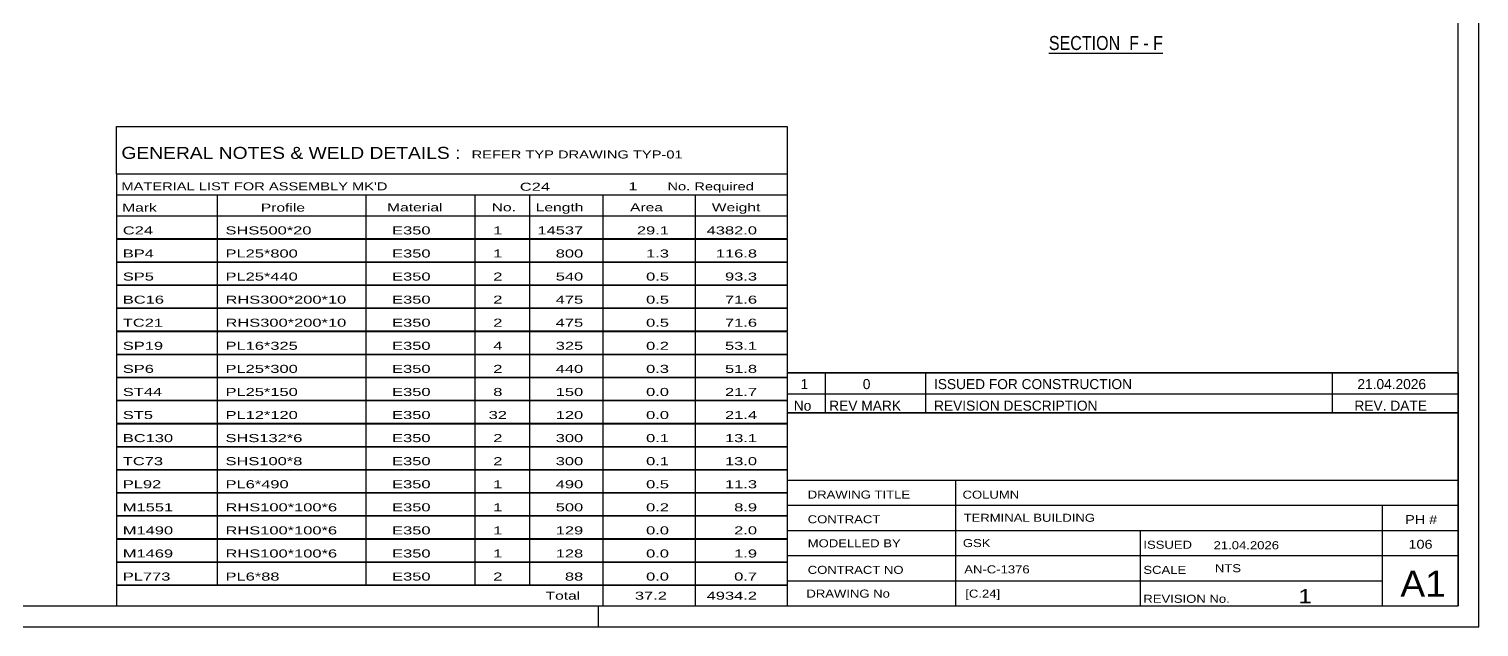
# Model space of a CAD drawing. Header units: millimetres. Extents: x -147 to 447, y -184 to 236.
# Drawn here: x 101.5 to 447.4, y -183.9 to -41.3 of the extents above; entities that cross this region are included whole.
import ezdxf

# ---------------------------------------------------------------- set-up
doc = ezdxf.new("R2010")
doc.units = ezdxf.units.MM
doc.styles.add('Arial Narrow', font='ARIALN.TTF', dxfattribs={"height": 0.2})

# ---------------------------------------------------------------- blocks, each defined once
blk = doc.blocks.new('Unknown-284876408-1134')
at = {"color": 5, "linetype": 'Continuous'}
for p, q in [((447.38, -183.85), (447.38, 236.15)), ((442.38, -178.85), (442.38, 231.15)), ((-141.62, -178.85), (442.38, -178.85)), ((237.38, -183.85), (237.38, -178.85)), ((-146.62, -183.85), (447.38, -183.85))]:
    blk.add_line(p, q, dxfattribs=at)
blk = doc.blocks.new('Unknown-284876408-15 - 8222')
at = {"color": 6, "linetype": 'Continuous'}
blk.add_line((344.78, -47.09), (372, -47.09), dxfattribs=at)
at = {"color": 0, "linetype": 'Continuous'}
blk.add_wipeout([(362.89, -46.34), (362.89, -42.84), (344.78, -42.84), (344.78, -46.34)], dxfattribs=at)
at = {"color": 7, "linetype": 'Continuous', "style": 'Arial Narrow'}
blk.add_text('SECTION ', height=3.34, dxfattribs=at).set_placement((344.78, -46.34))
at = {"color": 0, "linetype": 'Continuous'}
blk.add_wipeout([(366.28, -46.34), (366.28, -42.84), (363.94, -42.84), (363.94, -46.34)], dxfattribs=at)
blk.add_wipeout([(368.61, -46.34), (368.61, -42.84), (367.33, -42.84), (367.33, -46.34)], dxfattribs=at)
at = {"color": 7, "linetype": 'Continuous', "style": 'Arial Narrow'}
blk.add_text('F', height=3.34, dxfattribs=at).set_placement((363.94, -46.34))
at = {"color": 0, "linetype": 'Continuous'}
blk.add_wipeout([(372, -46.34), (372, -42.84), (369.66, -42.84), (369.66, -46.34)], dxfattribs=at)
at = {"color": 7, "linetype": 'Continuous', "style": 'Arial Narrow'}
for s, p in [('-', (367.33, -46.34)), ('F', (369.66, -46.34))]:
    blk.add_text(s, height=3.34, dxfattribs=at).set_placement(p)
blk = doc.blocks.new('Unknown-284876408-11653')
at = {"color": 7, "linetype": 'Continuous'}
for p, q in [((282.38, -123.3), (442.38, -123.3)), ((442.38, -123.3), (282.38, -123.3)), ((282.38, -123.3), (282.38, -128.3)), ((291.38, -123.3), (291.38, -128.3)), ((315.38, -123.3), (315.38, -128.3)), ((412.38, -123.3), (412.38, -128.3)), ((442.38, -123.3), (442.38, -128.3)), ((282.38, -128.3), (442.38, -128.3)), ((282.38, -128.3), (282.38, -132.8)), ((282.38, -128.3), (442.38, -128.3)), ((291.38, -128.3), (291.38, -132.8)), ((315.38, -128.3), (315.38, -132.8)), ((412.38, -128.3), (412.38, -132.8)), ((442.38, -128.3), (442.38, -132.8)), ((442.38, -132.8), (282.38, -132.8))]:
    blk.add_line(p, q, dxfattribs=at)
at = {"color": 7, "linetype": 'Continuous', "style": 'Arial Narrow'}
for s, height, width, p in [('1', 2.39, 1.196471, (285.54, -127.16)), ('0', 2.39, 1.196471, (300.39, -127.16)), ('ISSUED FOR CONSTRUCTION', 2.3861, 1.196471, (317.38, -127.16)), ('21.04.2026', 2.386, 1.196471, (418.38, -127.16)), ('No', 2.386, 1.2, (283.93, -132.3)), ('REV MARK', 2.386, 1.2, (292.38, -132.3)), ('REVISION DESCRIPTION', 2.3861, 1.2, (317.38, -132.3)), ('REV. DATE', 2.386, 1.2, (417.66, -132.3))]:
    blk.add_text(s, height=height, dxfattribs=dict(at, width=width)).set_placement(p)
blk = doc.blocks.new('Unknown-284876408-11652')
at = {"color": 7, "linetype": 'Continuous'}
for p, q in [((282.38, -132.8), (282.38, -178.85)), ((282.38, -132.8), (442.38, -132.8)), ((442.38, -132.85), (442.38, -178.85)), ((282.38, -148.85), (442.38, -148.85)), ((322.52, -148.85), (322.52, -178.85)), ((282.38, -154.85), (442.38, -154.85)), ((424.38, -178.8), (424.38, -154.8)), ((282.38, -160.85), (442.38, -160.85)), ((366.52, -160.85), (366.52, -178.85)), ((282.38, -166.85), (442.38, -166.85)), ((282.38, -172.85), (424.38, -172.85)), ((282.38, -178.85), (442.38, -178.85))]:
    blk.add_line(p, q, dxfattribs=at)
at = {"color": 7, "style": 'Arial Narrow'}
for s, height, width, p in [('DRAWING TITLE', 1.9089, 1.425378, (287.26, -153.25)), ('COLUMN', 1.909, 1.425378, (324.19, -153.27)), ('CONTRACT', 1.909, 1.425378, (287.26, -159.14)), ('TERMINAL BUILDING', 1.9089, 1.425378, (324.44, -158.78)), ('MODELLED BY', 1.9089, 1.425378, (287.26, -164.87)), ('GSK', 1.909, 1.425378, (324.27, -164.81)), ('ISSUED', 1.909, 1.425378, (367.32, -165.21)), ('21.04.2026', 1.909, 1.425378, (384.07, -165.33)), ('CONTRACT NO', 1.9089, 1.425378, (287.26, -171.2)), ('AN-C-1376', 1.909, 1.425378, (324.61, -171.08)), ('SCALE', 1.909, 1.425378, (367.32, -171.2)), ('A1', 6.204, 1.25, (428.62, -176.65)), ('DRAWING No', 1.909, 1.425378, (286.94, -176.85)), ('[C.24]', 1.909, 1.425378, (324.84, -176.86)), ('REVISION No.', 1.9089, 1.425378, (367.32, -178.09)), ('1', 3.34, 1.5, (404.29, -178.18))]:
    blk.add_text(s, height=height, dxfattribs=dict(at, width=width)).set_placement(p)
at = {"color": 7, "linetype": 'Continuous', "style": 'Arial Narrow'}
for s, height, width, p in [('PH #', 2.1, 1.42538, (429.78, -159.3)), ('106', 2.1, 1.42538, (430.57, -165.2)), ('NTS', 1.909, 1.425378, (384.38, -170.8))]:
    blk.add_text(s, height=height, dxfattribs=dict(at, width=width)).set_placement(p)
blk = doc.blocks.new('Unknown-284876408-11654')
at = {"color": 7, "linetype": 'Continuous'}
for p, q in [((122.38, -64.6), (282.38, -64.6)), ((122.38, -75.85), (122.38, -64.6)), ((282.38, -64.6), (282.38, -75.85)), ((122.38, -75.85), (282.38, -75.85)), ((122.38, -75.85), (122.38, -80.85)), ((282.38, -75.85), (282.38, -80.85)), ((122.38, -80.85), (282.38, -80.85)), ((122.38, -80.85), (122.38, -85.85)), ((146.38, -80.85), (146.38, -85.85)), ((181.88, -80.85), (181.88, -85.85)), ((207.88, -80.85), (207.88, -85.85)), ((220.88, -80.85), (220.88, -85.85)), ((238.38, -80.85), (238.38, -85.85)), ((260.38, -80.85), (260.38, -85.85)), ((282.38, -80.85), (282.38, -85.85)), ((122.38, -85.85), (282.38, -85.85)), ((122.38, -85.9), (122.38, -91.3)), ((122.38, -85.9), (282.38, -85.9)), ((146.38, -85.85), (146.38, -91.35)), ((181.88, -85.85), (181.88, -91.35)), ((207.88, -85.85), (207.88, -91.35)), ((220.88, -85.85), (220.88, -91.35)), ((238.38, -85.85), (238.38, -91.35)), ((260.38, -85.85), (260.38, -91.35)), ((282.38, -85.9), (282.38, -91.3)), ((122.38, -91.3), (282.38, -91.3)), ((122.38, -91.4), (122.38, -96.8)), ((122.38, -91.4), (282.38, -91.4)), ((146.38, -91.35), (146.38, -96.85)), ((181.88, -91.35), (181.88, -96.85)), ((207.88, -91.35), (207.88, -96.85)), ((220.88, -91.35), (220.88, -96.85)), ((238.38, -91.35), (238.38, -96.85)), ((260.38, -91.35), (260.38, -96.85)), ((282.38, -91.4), (282.38, -96.8)), ((122.38, -96.8), (282.38, -96.8)), ((122.38, -96.9), (122.38, -102.3)), ((122.38, -96.9), (282.38, -96.9)), ((146.38, -96.85), (146.38, -102.35)), ((181.88, -96.85), (181.88, -102.35)), ((207.88, -96.85), (207.88, -102.35)), ((220.88, -96.85), (220.88, -102.35)), ((238.38, -96.85), (238.38, -102.35)), ((260.38, -96.85), (260.38, -102.35)), ((282.38, -96.9), (282.38, -102.3)), ((122.38, -102.3), (282.38, -102.3)), ((122.38, -102.4), (122.38, -107.8)), ((122.38, -102.4), (282.38, -102.4)), ((146.38, -102.35), (146.38, -107.85)), ((181.88, -102.35), (181.88, -107.85)), ((207.88, -102.35), (207.88, -107.85)), ((220.88, -102.35), (220.88, -107.85)), ((238.38, -102.35), (238.38, -107.85)), ((260.38, -102.35), (260.38, -107.85)), ((282.38, -102.4), (282.38, -107.8)), ((122.38, -107.8), (282.38, -107.8)), ((122.38, -107.9), (122.38, -113.3)), ((122.38, -107.9), (282.38, -107.9)), ((146.38, -107.85), (146.38, -113.35)), ((181.88, -107.85), (181.88, -113.35)), ((207.88, -107.85), (207.88, -113.35)), ((220.88, -107.85), (220.88, -113.35)), ((238.38, -107.85), (238.38, -113.35)), ((260.38, -107.85), (260.38, -113.35)), ((282.38, -107.9), (282.38, -113.3)), ((122.38, -113.3), (282.38, -113.3)), ((122.38, -113.4), (122.38, -118.8)), ((122.38, -113.4), (282.38, -113.4)), ((146.38, -113.35), (146.38, -118.85)), ((181.88, -113.35), (181.88, -118.85)), ((207.88, -113.35), (207.88, -118.85)), ((220.88, -113.35), (220.88, -118.85)), ((238.38, -113.35), (238.38, -118.85)), ((260.38, -113.35), (260.38, -118.85)), ((282.38, -113.4), (282.38, -118.8)), ((122.38, -118.8), (282.38, -118.8)), ((122.38, -118.9), (122.38, -124.3)), ((122.38, -118.9), (282.38, -118.9)), ((146.38, -118.85), (146.38, -124.35)), ((181.88, -118.85), (181.88, -124.35)), ((207.88, -118.85), (207.88, -124.35)), ((220.88, -118.85), (220.88, -124.35)), ((238.38, -118.85), (238.38, -124.35)), ((260.38, -118.85), (260.38, -124.35)), ((282.38, -118.9), (282.38, -124.3)), ((122.38, -124.3), (282.38, -124.3)), ((122.38, -124.4), (122.38, -129.8)), ((122.38, -124.4), (282.38, -124.4)), ((146.38, -124.35), (146.38, -129.85)), ((181.88, -124.35), (181.88, -129.85)), ((207.88, -124.35), (207.88, -129.85)), ((220.88, -124.35), (220.88, -129.85)), ((238.38, -124.35), (238.38, -129.85)), ((260.38, -124.35), (260.38, -129.85)), ((282.38, -124.4), (282.38, -129.8)), ((122.38, -129.8), (282.38, -129.8)), ((122.38, -129.9), (122.38, -135.3)), ((122.38, -129.9), (282.38, -129.9)), ((146.38, -129.85), (146.38, -135.35)), ((181.88, -129.85), (181.88, -135.35)), ((207.88, -129.85), (207.88, -135.35)), ((220.88, -129.85), (220.88, -135.35)), ((238.38, -129.85), (238.38, -135.35)), ((260.38, -129.85), (260.38, -135.35)), ((282.38, -129.9), (282.38, -135.3)), ((122.38, -135.3), (282.38, -135.3)), ((122.38, -135.4), (122.38, -140.8)), ((122.38, -135.4), (282.38, -135.4)), ((146.38, -135.35), (146.38, -140.85)), ((181.88, -135.35), (181.88, -140.85)), ((207.88, -135.35), (207.88, -140.85)), ((220.88, -135.35), (220.88, -140.85)), ((238.38, -135.35), (238.38, -140.85)), ((260.38, -135.35), (260.38, -140.85)), ((282.38, -135.4), (282.38, -140.8)), ((122.38, -140.8), (282.38, -140.8)), ((122.38, -140.9), (122.38, -146.3)), ((122.38, -140.9), (282.38, -140.9)), ((146.38, -140.85), (146.38, -146.35)), ((181.88, -140.85), (181.88, -146.35)), ((207.88, -140.85), (207.88, -146.35)), ((220.88, -140.85), (220.88, -146.35)), ((238.38, -140.85), (238.38, -146.35)), ((260.38, -140.85), (260.38, -146.35)), ((282.38, -140.9), (282.38, -146.3)), ((122.38, -146.3), (282.38, -146.3)), ((122.38, -146.4), (122.38, -151.8)), ((122.38, -146.4), (282.38, -146.4)), ((146.38, -146.35), (146.38, -151.85)), ((181.88, -146.35), (181.88, -151.85)), ((207.88, -146.35), (207.88, -151.85)), ((220.88, -146.35), (220.88, -151.85)), ((238.38, -146.35), (238.38, -151.85)), ((260.38, -146.35), (260.38, -151.85)), ((282.38, -146.4), (282.38, -151.8)), ((122.38, -151.8), (282.38, -151.8)), ((122.38, -151.9), (122.38, -157.3)), ((122.38, -151.9), (282.38, -151.9)), ((146.38, -151.85), (146.38, -157.35)), ((181.88, -151.85), (181.88, -157.35)), ((207.88, -151.85), (207.88, -157.35)), ((220.88, -151.85), (220.88, -157.35)), ((238.38, -151.85), (238.38, -157.35)), ((260.38, -151.85), (260.38, -157.35)), ((282.38, -151.9), (282.38, -157.3)), ((122.38, -157.3), (282.38, -157.3)), ((122.38, -157.4), (122.38, -162.8)), ((122.38, -157.4), (282.38, -157.4)), ((146.38, -157.35), (146.38, -162.85)), ((181.88, -157.35), (181.88, -162.85)), ((207.88, -157.35), (207.88, -162.85)), ((220.88, -157.35), (220.88, -162.85)), ((238.38, -157.35), (238.38, -162.85)), ((260.38, -157.35), (260.38, -162.85)), ((282.38, -157.4), (282.38, -162.8)), ((122.38, -162.8), (282.38, -162.8)), ((122.38, -162.9), (122.38, -168.3)), ((122.38, -162.9), (282.38, -162.9)), ((146.38, -162.85), (146.38, -168.35)), ((181.88, -162.85), (181.88, -168.35)), ((207.88, -162.85), (207.88, -168.35)), ((220.88, -162.85), (220.88, -168.35)), ((238.38, -162.85), (238.38, -168.35)), ((260.38, -162.85), (260.38, -168.35)), ((282.38, -162.9), (282.38, -168.3)), ((122.38, -168.3), (282.38, -168.3)), ((122.38, -168.4), (122.38, -173.8)), ((122.38, -168.4), (282.38, -168.4)), ((146.38, -168.35), (146.38, -173.85)), ((181.88, -168.35), (181.88, -173.85)), ((207.88, -168.35), (207.88, -173.85)), ((220.88, -168.35), (220.88, -173.85)), ((238.38, -168.35), (238.38, -173.85)), ((260.38, -168.35), (260.38, -173.85)), ((282.38, -168.4), (282.38, -173.8)), ((122.38, -173.8), (282.38, -173.8)), ((122.38, -173.85), (282.38, -173.85)), ((122.38, -173.85), (122.38, -178.85)), ((238.38, -173.85), (238.38, -178.85)), ((260.38, -173.85), (260.38, -178.85)), ((282.38, -173.85), (282.38, -178.85)), ((122.38, -178.85), (282.38, -178.85))]:
    blk.add_line(p, q, dxfattribs=at)
at = {"color": 7, "style": 'Arial Narrow'}
for s, height, width, p in [('GENERAL NOTES & WELD DETAILS :', 2.8633, 1.4, (123.54, -72.29)), ('REFER TYP DRAWING TYP-01', 1.9089, 1.6, (207.08, -72.19)), ("MATERIAL LIST FOR ASSEMBLY MK'D", 1.9089, 1.6, (123.54, -79.79)), ('C24', 1.909, 1.794707, (218.58, -79.88)), ('1', 1.91, 1.794707, (244.46, -79.79)), ('No. Required', 1.9089, 1.6, (253.79, -79.79)), ('Mark', 1.909, 1.7, (123.72, -84.85)), ('Profile', 1.909, 1.7, (156.8, -84.85)), ('Material', 1.909, 1.7, (186.92, -84.79)), ('No.', 1.909, 1.7, (211.88, -84.79)), ('Length', 1.909, 1.7, (222.38, -84.79)), ('Area', 1.909, 1.7, (244.88, -84.79)), ('Weight', 1.909, 1.7, (264.38, -84.79))]:
    blk.add_text(s, height=height, dxfattribs=dict(at, width=width)).set_placement(p)
at = {"color": 7, "linetype": 'Continuous', "style": 'Arial Narrow'}
for s, height, width, p in [('C24', 1.909, 1.794707, (123.88, -90.29)), ('SHS500*20', 1.909, 1.794707, (148.38, -90.29)), ('E350', 1.909, 1.794707, (188.12, -90.29)), ('1', 1.91, 1.794707, (212.24, -90.29)), ('14537', 1.909, 1.794707, (222.78, -90.29)), ('29.1', 1.909, 1.794707, (246.51, -90.29)), ('4382.0', 1.909, 1.794707, (263.15, -90.29)), ('BP4', 1.909, 1.794707, (123.88, -95.79)), ('PL25*800', 1.909, 1.794707, (148.38, -95.79)), ('E350', 1.909, 1.794707, (188.12, -95.79)), ('1', 1.91, 1.794707, (212.24, -95.79)), ('800', 1.909, 1.794707, (227.15, -95.79)), ('1.3', 1.909, 1.794707, (248.7, -95.79)), ('116.8', 1.909, 1.794707, (265.34, -95.79)), ('SP5', 1.909, 1.794707, (123.88, -101.29)), ('PL25*440', 1.909, 1.794707, (148.38, -101.29)), ('E350', 1.909, 1.794707, (188.12, -101.29)), ('2', 1.91, 1.794707, (212.24, -101.29)), ('540', 1.909, 1.794707, (227.15, -101.29)), ('0.5', 1.909, 1.794707, (248.7, -101.29)), ('93.3', 1.909, 1.794707, (267.53, -101.29)), ('BC16', 1.909, 1.794707, (123.88, -106.79)), ('RHS300*200*10', 1.9089, 1.794707, (148.38, -106.79)), ('E350', 1.909, 1.794707, (188.12, -106.79)), ('2', 1.91, 1.794707, (212.24, -106.79)), ('475', 1.909, 1.794707, (227.15, -106.79)), ('0.5', 1.909, 1.794707, (248.7, -106.79)), ('71.6', 1.909, 1.794707, (267.53, -106.79)), ('TC21', 1.909, 1.794707, (123.88, -112.29)), ('RHS300*200*10', 1.9089, 1.794707, (148.38, -112.29)), ('E350', 1.909, 1.794707, (188.12, -112.29)), ('2', 1.91, 1.794707, (212.24, -112.29)), ('475', 1.909, 1.794707, (227.15, -112.29)), ('0.5', 1.909, 1.794707, (248.7, -112.29)), ('71.6', 1.909, 1.794707, (267.53, -112.29)), ('SP19', 1.909, 1.794707, (123.88, -117.79)), ('PL16*325', 1.909, 1.794707, (148.38, -117.79)), ('E350', 1.909, 1.794707, (188.12, -117.79)), ('4', 1.91, 1.794707, (212.24, -117.79)), ('325', 1.909, 1.794707, (227.15, -117.79)), ('0.2', 1.909, 1.794707, (248.7, -117.79)), ('53.1', 1.909, 1.794707, (267.53, -117.79)), ('SP6', 1.909, 1.794707, (123.88, -123.29)), ('PL25*300', 1.909, 1.794707, (148.38, -123.29)), ('E350', 1.909, 1.794707, (188.12, -123.29)), ('2', 1.91, 1.794707, (212.24, -123.29)), ('440', 1.909, 1.794707, (227.15, -123.29)), ('0.3', 1.909, 1.794707, (248.7, -123.29)), ('51.8', 1.909, 1.794707, (267.53, -123.29)), ('ST44', 1.909, 1.794707, (123.88, -128.79)), ('PL25*150', 1.909, 1.794707, (148.38, -128.79)), ('E350', 1.909, 1.794707, (188.12, -128.79)), ('8', 1.91, 1.794707, (212.24, -128.79)), ('150', 1.909, 1.794707, (227.15, -128.79)), ('0.0', 1.909, 1.794707, (248.7, -128.79)), ('21.7', 1.909, 1.794707, (267.53, -128.79)), ('ST5', 1.909, 1.794707, (123.88, -134.29)), ('PL12*120', 1.909, 1.794707, (148.38, -134.29)), ('E350', 1.909, 1.794707, (188.12, -134.29)), ('32', 1.909, 1.794707, (211.14, -134.29)), ('120', 1.909, 1.794707, (227.15, -134.29)), ('0.0', 1.909, 1.794707, (248.7, -134.29)), ('21.4', 1.909, 1.794707, (267.53, -134.29)), ('BC130', 1.909, 1.794707, (123.88, -139.79)), ('SHS132*6', 1.909, 1.794707, (148.38, -139.79)), ('E350', 1.909, 1.794707, (188.12, -139.79)), ('2', 1.91, 1.794707, (212.24, -139.79)), ('300', 1.909, 1.794707, (227.15, -139.79)), ('0.1', 1.909, 1.794707, (248.7, -139.79)), ('13.1', 1.909, 1.794707, (267.53, -139.79)), ('TC73', 1.909, 1.794707, (123.88, -145.29)), ('SHS100*8', 1.909, 1.794707, (148.38, -145.29)), ('E350', 1.909, 1.794707, (188.12, -145.29)), ('2', 1.91, 1.794707, (212.24, -145.29)), ('300', 1.909, 1.794707, (227.15, -145.29)), ('0.1', 1.909, 1.794707, (248.7, -145.29)), ('13.0', 1.909, 1.794707, (267.53, -145.29)), ('PL92', 1.909, 1.794707, (123.88, -150.79)), ('PL6*490', 1.909, 1.794707, (148.38, -150.79)), ('E350', 1.909, 1.794707, (188.12, -150.79)), ('1', 1.91, 1.794707, (212.24, -150.79)), ('490', 1.909, 1.794707, (227.15, -150.79)), ('0.5', 1.909, 1.794707, (248.7, -150.79)), ('11.3', 1.909, 1.794707, (267.53, -150.79)), ('M1551', 1.909, 1.794707, (123.88, -156.29)), ('RHS100*100*6', 1.9089, 1.794707, (148.38, -156.29)), ('E350', 1.909, 1.794707, (188.12, -156.29)), ('1', 1.91, 1.794707, (212.24, -156.29)), ('500', 1.909, 1.794707, (227.15, -156.29)), ('0.2', 1.909, 1.794707, (248.7, -156.29)), ('8.9', 1.909, 1.794707, (269.71, -156.29)), ('M1490', 1.909, 1.794707, (123.88, -161.79)), ('RHS100*100*6', 1.9089, 1.794707, (148.38, -161.79)), ('E350', 1.909, 1.794707, (188.12, -161.79)), ('1', 1.91, 1.794707, (212.24, -161.79)), ('129', 1.909, 1.794707, (227.15, -161.79)), ('0.0', 1.909, 1.794707, (248.7, -161.79)), ('2.0', 1.909, 1.794707, (269.71, -161.79)), ('M1469', 1.909, 1.794707, (123.88, -167.29)), ('RHS100*100*6', 1.9089, 1.794707, (148.38, -167.29)), ('E350', 1.909, 1.794707, (188.12, -167.29)), ('1', 1.91, 1.794707, (212.24, -167.29)), ('128', 1.909, 1.794707, (227.15, -167.29)), ('0.0', 1.909, 1.794707, (248.7, -167.29)), ('1.9', 1.909, 1.794707, (269.71, -167.29)), ('PL773', 1.909, 1.794707, (123.88, -172.79)), ('PL6*88', 1.909, 1.794707, (148.38, -172.79)), ('E350', 1.909, 1.794707, (188.12, -172.79)), ('2', 1.91, 1.794707, (212.24, -172.79)), ('88', 1.909, 1.794707, (229.34, -172.79)), ('0.0', 1.909, 1.794707, (248.7, -172.79)), ('0.7', 1.909, 1.794707, (269.71, -172.79)), ('Total', 1.909, 1.7, (224.72, -177.35)), ('37.2', 1.909, 1.794707, (246.03, -177.35)), ('4934.2', 1.909, 1.794707, (263.15, -177.35))]:
    blk.add_text(s, height=height, dxfattribs=dict(at, width=width)).set_placement(p)

msp = doc.modelspace()

# ---------------------------------------------------------------- block references
for name in ['Unknown-284876408-1134', 'Unknown-284876408-11654', 'Unknown-284876408-11653', 'Unknown-284876408-11652']:
    msp.add_blockref(name, (0, 0))

# ---------------------------------------------------------------- next in the draw order: block references
msp.add_blockref('Unknown-284876408-15 - 8222', (0, 0))

doc.saveas('drawing.dxf')
